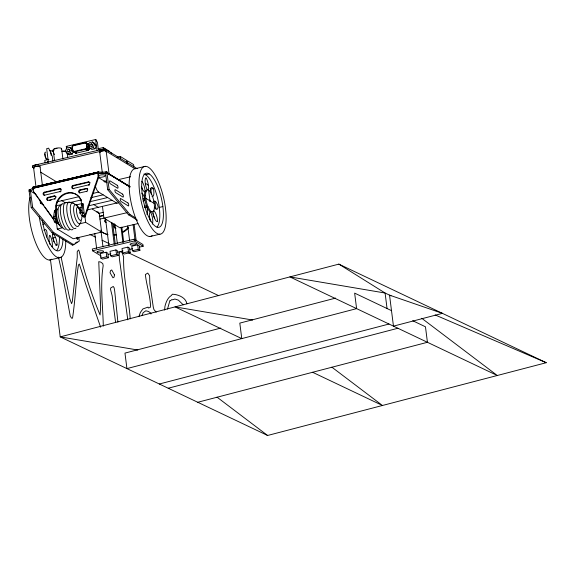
<?xml version="1.0" encoding="UTF-8"?>
<svg xmlns="http://www.w3.org/2000/svg" width="575" height="575" viewBox="0 0 575 575"><rect width="100%" height="100%" fill="white"/><g stroke="black" fill="none" stroke-linecap="round" stroke-linejoin="round"><path stroke-width="0.86" d="M186.882 303.837C186.02 297.634 178.106 294.342 172.335 294.228L171.314 295.593A45.677 17.997 75.4 0 0 164.903 306.64L164.637 310.083M32.66 188.384L33.709 188.622L32.66 188.384L32.912 187.227L98.72 171.939A9.631 2.796 -7.2 0 0 106.871 171.752L109.092 189.326L129.921 214.468L135.923 218.126M98.21 172.838L33.134 188.277L97.757 173.14L107.058 173.219L105.29 173.456A9.631 2.796 -7.2 0 1 102.673 173.628L101.042 173.614A9.631 2.796 -7.2 0 1 98.907 173.398L98.232 173.025L98.548 171.882M103.306 326.09C102.875 306.108 100.043 285.401 103.177 265.672L102.788 263.587L100.711 262.085L98.749 261.661L100.647 307.46L100.072 314.985C91.475 294.22 84.36 272.543 79.048 250.808L78.444 250.003L77.208 251.735L77.28 257.075L72.328 301.487L71.573 303.65L69.676 298.375L61.079 256.96M78.84 237.568L79.278 241.083L73.744 244.734L72.321 245.065L52.052 232.702L31.222 207.568L29.188 191.453L30.08 189.606M87.184 147.423L86.933 143.585L85.733 142.528L73.377 145.267C70.502 146.194 71.53 152.253 74.628 151.843L85.697 149.234L87.184 147.423L89.218 148.659L88.615 149.874L87.479 150.549L76.403 153.13L74.556 152.095M89.218 148.659L89.111 146.014M80.097 213.347C80.256 207.41 73.406 200.546 66.571 202.58M81.478 200.869A13.958 12.564 -58.6 0 0 77.481 195.27C71.415 190.627 62.538 193.567 58.708 199.662A13.958 12.564 -58.6 0 0 56.53 210.421L55.955 210.069L54.97 216.567A3.083 1.006 76.8 0 0 55.128 219.607A3.083 1.006 76.8 0 0 56.415 222.058L58.132 223.107L56.717 223.445L54.992 222.396A3.083 1.006 76.8 0 1 53.705 219.938A3.083 1.006 76.8 0 1 53.554 216.897L54.539 210.4L55.955 210.069A13.958 12.564 -58.6 0 1 66.987 192.912A13.958 12.564 -58.6 0 1 81.6 204.06L82.175 204.412M98.332 173.492L98.763 176.906L85.193 216.775L83.778 217.106L82.052 216.056A3.083 1.006 76.8 0 1 80.766 213.598A3.083 1.006 76.8 0 1 80.608 210.558L81.6 204.06L83.016 203.73L84.618 216.423L83.203 216.753M85.193 216.775L83.476 215.726A3.083 1.006 76.8 0 1 82.182 213.268A3.083 1.006 76.8 0 1 82.031 210.227L83.016 203.73M167.512 309.062L169.905 300.531L170.437 300.783L171.839 299.546L172.708 299.805L174.857 299.029L178.415 300.15L183.195 304.815M149.651 200.057L150.341 201.71M46.805 237.18L46.999 236.382A7.353 2.401 76.8 0 0 46.546 230.388L45.03 229.26L43.944 230.323M84.618 216.423L98.188 176.554L97.736 172.946M149.816 201.387L150.176 200.373M139.013 316.286L140.35 312.469L142.931 308.912L148.048 307.122L148.292 307.963L150.204 307.532L150.571 305.699C149.982 295.061 146.488 284.934 145.36 274.562L147.746 273.067L149.629 275.741L149.831 283.734L153.309 307.309L153.985 309.637L156.17 312.175M73.169 151.678L72.249 154.078L69.086 154.819L67.282 153.719L65.342 151.261L66.571 148.062L69.74 147.322L72.507 149.644M67.282 153.719L70.452 152.979L71.681 149.78L69.74 147.322M88.14 145.921L89.362 142.722L92.532 141.982L94.329 143.074L96.269 145.532L95.04 148.738L91.878 149.478L90.081 148.379L88.14 145.921L89.333 146.654M90.081 148.379L93.243 147.638L94.472 144.44L92.532 141.982M141.888 315.639L143.132 312.714L145.834 310.802L148.537 311.47L150.866 313.195L150.966 314.015M56.4 219.988L55.703 219.161L56.027 218.248M80.284 223.323L78.509 226.04A12.125 3.953 76.8 0 1 71.386 216.559A12.125 3.953 76.8 0 1 72.421 202.86L73.542 203.176M80.112 213.462L79.954 212.527M72.321 245.065L73.708 244.152M75.088 243.239L77.172 241.874M33.134 188.277L33.242 188.737A9.631 2.789 -7.1 0 1 30.54 190.965L29.188 191.453L30.612 191.123L35.966 194.393M29.174 191.259L29.002 189.994L30.353 189.498A9.631 2.789 -7.1 0 0 33.062 187.313L32.912 187.227M38.647 164.745A3.292 0.949 -7.2 0 0 35.413 164.989L34.672 165.197A3.292 0.949 -7.2 0 0 33.407 165.974M137.792 350.017L60.21 336.885L267.605 435.476L546.25 362.71L338.855 264.119L60.21 336.885L50.478 259.828M220.814 328.073L124.969 353.1L126.931 368.597L356.601 308.624L354.646 293.121L391.496 310.644M335.649 298.087L239.811 323.114L241.766 338.61L175.044 306.892L252.626 320.031M159.333 384.007L389.009 324.027M168.231 388.233L397.907 328.253M197.757 402.27L427.426 342.29L425.471 326.794L412.706 320.721M106.871 171.752L105.642 172.054L129.972 187.026M32.646 188.197L33.113 188.083M98.232 173.025L97.757 173.14L98.799 173.377L98.469 171.889M66.607 148.947L66.283 146.395L95.615 139.524L96.514 140.077L96.708 141.601L97.376 142.003L98.289 149.22L100.251 150.42M49.299 150.24L50.614 151.045L52.605 150.578L54.409 154.632M52.325 151.527L53.648 151.218M48.918 159.361L44.792 160.332L45.13 162.998M98.088 148.774L103.263 147.567L109.767 151.527M137.231 168.698L104.578 148.788L32.387 165.693L32.581 167.26L33.81 168.001M32.581 167.26L104.772 150.348L135.125 168.856M116.797 157.277L120.283 156.465L126.558 160.288L126.931 163.214M32.739 187.357L98.612 171.918M32.696 187.45L98.267 172.09M32.667 187.565L98.239 172.205M32.646 187.702L98.217 172.342M32.638 187.853L98.203 172.493M32.631 188.018L98.203 172.658M145.173 166.369L135.333 168.676A34.744 11.313 76.8 0 0 132.099 206.856A34.744 11.313 76.8 0 0 152.174 235.664M44.713 195.112A1.545 1.387 -58.6 0 1 43.111 193.976A1.545 1.387 -58.6 0 1 44.347 192.179L59.484 188.636L60.059 188.988A1.545 1.387 -58.6 0 1 61.115 189.182M88.722 182.275L73.586 185.818A1.545 1.387 -58.6 0 0 72.357 187.615A1.545 1.387 -58.6 0 0 73.959 188.744L73.384 188.399A1.545 1.387 -58.6 0 1 71.782 187.263A1.545 1.387 -58.6 0 1 73.011 185.466L88.155 181.923L88.722 182.275A1.545 1.387 -58.6 0 1 90.045 182.713M44.347 192.179L44.922 192.532L60.059 188.988M44.505 195.205L60.964 191.353M72.22 188.715L89.542 184.661M118.464 179.616L130.654 176.762M54.072 195.931A1.545 1.387 -58.6 0 1 55.682 197.067A1.545 1.387 -58.6 0 1 54.445 198.864L48.293 200.301A1.545 1.387 -58.6 0 1 46.69 199.173A1.545 1.387 -58.6 0 1 47.926 197.376L54.072 195.931L54.647 196.283A1.545 1.387 -58.6 0 1 55.703 196.478L55.969 196.729A1.545 1.387 -58.6 0 1 56.156 197.045M86.056 188.442A1.545 1.387 -58.6 0 1 87.659 189.577A1.545 1.387 -58.6 0 1 86.422 191.374L80.277 192.812A1.545 1.387 -58.6 0 1 78.667 191.683A1.545 1.387 -58.6 0 1 79.903 189.887L86.056 188.442L86.631 188.794A1.545 1.387 -58.6 0 1 87.688 188.988M145.626 174.764L149.22 173.923M47.811 200.459A1.545 1.387 -58.6 0 1 47.358 198.742L47.545 198.389A1.545 1.387 -58.6 0 1 48.494 197.728L54.647 196.283M79.788 192.97A1.545 1.387 -58.6 0 1 79.343 191.252L79.53 190.9A1.545 1.387 -58.6 0 1 80.478 190.232L86.631 188.794M49.637 200.474L51.175 200.114M40.049 200.258L40.415 203.133L41.874 202.795M31.222 207.568L32.646 207.237L53.468 232.372L73.744 244.734M105.642 173.549L107.676 189.664L109.092 189.326M57.054 201.818L78.948 196.693M92.64 193.487L98.634 192.086L116.61 203.047A8.223 2.681 76.8 0 0 118.486 202.084M55.833 205.9L61.949 204.47M69.676 202.659L81.42 199.906M90.893 197.692L103.126 194.824M55.955 209.667L57.708 209.257M76.31 204.894L81.945 203.579M90.138 201.66L107.626 197.563M150.168 188.542A7.482 2.444 76.8 0 1 150.7 189.139L153.353 188.514A7.482 2.444 76.8 0 1 153.59 195.349L153.302 195.946A7.482 2.444 76.8 0 1 152.023 196.312M141.507 187.055A7.482 2.444 76.8 0 0 141.96 188.262L142.463 189.333A7.482 2.444 76.8 0 0 145.022 191.719L146.057 191.475M78.667 208.143L81.183 207.553M87.889 205.979L112.118 200.308M53.554 216.897L54.97 216.567M80.608 210.558L82.031 210.227M87.127 209.954L116.61 203.047M53.475 218.766L54.898 218.435M80.536 212.427L81.959 212.096M142.758 199.022L145.791 198.318L149.629 200.653M54.992 222.396L56.415 222.058M82.052 216.056L83.476 215.726M57.557 222.762L56.142 223.093L54.603 220.951M98.354 213.512L103.529 212.304M99.54 216.15L103.68 215.179M99.288 216.696L103.428 215.726M144.289 207.525L147.983 206.662M56.53 223.057L57.284 229.015L62.445 227.808M79.645 223.783L85.668 222.367L101.617 232.099L99.245 213.354L92.41 209.185M99.913 219.082L127.154 212.657M159.282 207.424L162.876 206.583M52.052 232.702L53.468 232.372M107.676 189.664L128.498 214.798L129.921 214.468M150.47 221.253A7.482 2.444 76.8 0 1 149.586 217.278L149.464 216.006A7.482 2.444 76.8 0 1 150.312 211.866L151.354 211.622M55.746 245.302L57.069 244.993L57.026 243.793A7.382 2.408 76.8 0 0 55.495 237.374L52.85 237.993A7.382 2.408 76.8 0 1 54.007 241.802M101.617 232.099L73.233 238.747L57.284 229.015M137.942 223.589L119.88 227.822L103.931 218.09L102.53 207.014M139.646 247.077L143.139 246.258L142.916 244.504L134.219 239.2L92.302 249.011L92.525 250.772L101.222 256.076M49.687 260.015L59.527 257.715M150.082 236.505L159.922 234.197A34.744 11.313 76.8 0 0 158.729 182.512A34.744 11.313 76.8 0 0 138.999 184.137A34.744 11.313 76.8 0 0 159.922 234.197M92.525 250.772L134.442 240.954L143.139 246.258M106.181 252.217L100.294 253.597L100.862 258.082L102.53 259.102L108.416 257.722L107.848 253.237L106.181 252.217L106.749 256.709L108.416 257.722M115.942 249.931L110.055 251.304L110.623 255.796L112.298 256.817L118.184 255.437L117.616 250.944L115.942 249.931L116.509 254.416L118.184 255.437M127.902 247.128L122.015 248.508L122.583 253L124.257 254.013L130.144 252.641L129.576 248.148L127.902 247.128L128.469 251.62L130.144 252.641M137.669 244.842L131.783 246.222L132.351 250.707L134.018 251.728L139.905 250.348L139.337 245.863L137.669 244.842L138.237 249.334L139.905 250.348M108.208 254.445L110.831 253.827M117.817 252.195L123.057 250.966M130.043 249.327L132.66 248.716M100.862 258.082L106.749 256.709M110.623 255.796L116.509 254.416M122.583 253L128.469 251.62M132.351 250.707L138.237 249.334M29.002 189.994L30.238 189.714M87.041 143.779L88.866 144.598L86.839 143.362M145.346 183.626L146.798 184.043L148.372 185.473M70.43 202.479L69.18 202.12A13.584 4.428 76.8 0 0 68.015 217.472A13.584 4.428 76.8 0 0 76.001 228.095M67.174 202.752L65.873 202.386A14.08 4.593 76.8 0 0 64.673 218.299A14.08 4.593 76.8 0 0 72.946 229.31M63.458 203.809L62.783 203.622A13.584 4.428 76.8 0 0 61.626 218.967A13.584 4.428 76.8 0 0 69.611 229.59M153.827 201.466A7.482 2.444 76.8 0 1 154.661 201.113L155.157 201.3A7.482 2.444 76.8 0 1 158.132 206.727A7.482 2.444 76.8 0 1 156.141 209.113L155.617 208.682A7.482 2.444 76.8 0 1 154.546 207.165M142.945 201.027L143.247 201.142A7.482 2.444 76.8 0 0 144.749 198.562A7.482 2.444 76.8 0 0 142.291 193.567L141.766 193.135M32.976 187.234L33.566 191.691L53.576 219.528M435.138 314.949L546.25 362.71M391.022 295.845L385.092 293.027L338.855 264.119M89.916 234.456L95.587 237.152M102.07 240.235L109.358 243.699M127.988 252.554L218.73 295.687M312.592 372.277L382.447 405.483L331.868 367.173M30.418 191.008L32.646 207.237M110.63 152.591L111.643 153.209M94.472 144.44L96.269 145.532M91.138 143.879L92.934 144.979A1.366 1.229 -58.6 0 0 91.928 146.898M85.733 142.528L88.586 144.21M85.495 142.492L88.744 144.397M85.251 142.499L86.609 143.326M86.933 143.585L88.967 144.828M85.007 142.542L86.365 143.362M86.998 143.829L89.032 145.065M93.243 147.638L95.04 148.738M87.033 144.073L89.06 145.317M87.213 146.891L89.247 148.127M87.213 147.157L89.247 148.393M87.12 147.689L89.154 148.925M87.026 147.947L89.06 149.184M86.904 148.192L88.938 149.428M86.753 148.422L88.787 149.665M86.581 148.638L88.615 149.874M86.387 148.824L88.413 150.068M86.171 148.99L88.205 150.233M85.941 149.126L87.968 150.37M85.697 149.234L87.731 150.478M85.445 149.313L87.479 150.549M66.283 146.395L67.189 146.948M71.681 149.78L72.874 150.506M74.628 151.843L76.662 153.087M72.529 150.858L76.403 153.13M72.651 151.074L76.152 153.137M72.802 151.275L75.9 153.115M72.975 151.455L75.426 152.964M106.353 172.191L129.9 186.58M68.346 149.22L70.143 150.319M106.591 172.514L129.828 186.681M106.404 172.522L129.907 186.846M150.362 201.106L154.201 203.449M70.452 152.979L72.249 154.078M65.342 151.261L67.138 152.361M98.188 176.554L98.763 176.906M98.196 177.395L106.979 182.757M89.096 185.2L88.521 184.848A1.545 1.387 -58.6 0 0 89.757 183.051A1.545 1.387 -58.6 0 0 88.155 181.923M128.498 214.798L137.511 220.29M86.422 191.374L86.998 191.727M73.011 185.466L73.586 185.818M79.903 189.887L80.478 190.232M40.71 172.213L56.803 182.023M93.761 204.607L98.253 207.345M60.425 191.913L59.85 191.568A1.545 1.387 -58.6 0 0 61.087 189.772A1.545 1.387 -58.6 0 0 59.484 188.636M113.792 224.272L114.123 226.909L114.698 227.262A1.545 1.387 -58.6 0 0 115.927 228.426M61.827 200.704L65.572 202.989M54.445 198.864L55.02 199.216M47.926 197.376L48.494 197.728M33.566 191.691L38.079 197.52M40.415 203.133L43.47 205.002A8.223 2.681 76.8 0 1 42.227 203.694M421.77 318.298L497.282 375.497L289.886 276.906L385.092 293.027L387.054 308.531M217.027 397.16L267.605 435.476M68.116 153.59L69.086 154.819M39.064 198.893L43.916 205.642M44.943 207.065L53.648 219.168M55.689 222.022L56.717 223.445M55.351 237.065L54.999 236.303A7.382 2.408 76.8 0 0 52.462 233.967A7.389 2.415 76.8 0 0 53.583 240.386L54.028 241.579A7.389 2.415 76.8 0 0 57.069 244.993M152.799 213.541L153.101 214.195M100.618 327.175L86.264 285.746L79.328 264.011L78.43 265.025L77.611 270.451C75.735 286.249 74.894 302.579 72.529 318.155L71.695 318.27L70.294 316.264L63.113 277.962L58.463 257.082M154.963 201.228L155.94 208.948M149.996 219.765L149.78 218.435A7.482 2.444 76.8 0 0 149.486 217.098M117.918 322.122L114.698 291.065L114.138 287.787L113.232 286.458L110.666 287.989L110.573 289.62L112.125 295.658L115.604 322.453M148.638 190.145L149.874 199.942M133.896 167.023L133.587 164.572L127.312 160.748L127.679 163.674M134.119 224.336L136.124 240.242M133.084 224.523L135.089 240.422M134.219 239.2L134.442 240.954M120.283 156.465L120.599 158.916M127.751 225.989L129.648 241.004M121.821 227.118L123.718 242.14M121.023 227.448L122.921 242.463M127.801 319.829L119.363 258.498L119.212 254.028L119.974 251.893L121.138 251.57L122.31 253.208L123.632 257.075C123.014 277.632 128.75 298.267 130.216 318.845M106.21 151.311L109.185 174.85M105.8 149.536L106.001 151.096M114.899 224.236L117.358 243.671M114.253 223.747L114.698 227.262M104.578 148.788L104.772 150.348M103.263 147.567L103.457 149.09M112.614 223.007L115.295 244.21M111.471 222.309L114.26 244.397M101.552 149.493L101.746 151.06M99.734 152.296L102.264 172.349M95.615 139.524L97.01 150.557M105.469 218.356L108.934 245.741M100.877 230.086L102.997 246.869M94.738 233.5L96.636 248.522M84.805 215.553L85.668 222.367M81.6 204.06L81.815 205.757M67.138 153.187L67.677 157.428M61.604 148.587L62.941 159.174M53.195 149.867L54.532 160.447M52.9 161.252L52.275 156.271L48.659 148.17L46.668 148.638L48.401 162.308M50.614 151.045L51.161 155.315M55.955 210.069L56.386 213.454M54.539 210.4L54.754 212.096M40.078 166.8L42.392 185.107M35.413 164.989L35.614 166.549M33.594 167.785L35.909 186.092M128.074 227.506A22.217 19.996 -58.6 0 1 122.432 232.041M116.531 234.384A22.217 19.996 -58.6 0 1 113.8 234.837M107.518 234.406A22.217 19.996 -58.6 0 1 101.84 231.962M115.726 228.038A1.545 1.387 -58.6 0 1 114.123 226.909M106.274 222.216A1.545 1.387 -58.6 0 1 104.672 221.08A1.545 1.387 -58.6 0 1 105.901 219.283M105.527 222.123A1.545 1.387 -58.6 0 1 106.116 219.772M128.649 227.858A22.217 19.996 -58.6 0 1 122.374 232.738M116.423 234.888A22.217 19.996 -58.6 0 1 114.375 235.182M108.093 234.758A22.217 19.996 -58.6 0 1 101.682 231.811M104.528 181.98A1.545 0.446 -7.2 0 0 105.318 181.865L105.663 181.765A1.545 0.446 -7.2 0 0 106.159 181.183A1.545 0.446 -7.2 0 0 104.557 181.089L104.168 181.161A1.545 0.446 -7.2 0 0 103.823 181.262M44.232 195.263A1.545 1.387 -58.6 0 1 44.922 192.532M98.246 175.713A4.011 1.157 -7.2 0 1 104.097 174.901A4.011 1.157 -7.2 0 1 104.046 176.626A4.011 1.157 -7.2 0 1 98.203 177.136M34.227 168.173A3.292 0.949 -7.2 0 1 36.017 166.463A3.292 0.949 -7.2 0 1 40.07 167.052M100.366 152.684A3.292 0.949 -7.2 0 1 102.573 150.902A3.292 0.949 -7.2 0 1 105.98 151.829M99.54 150.485A3.292 0.949 -7.2 0 1 103.227 149.241M104.787 149.256A3.292 0.949 -7.2 0 1 106.016 149.752M81.858 216.912A6.871 2.243 76.8 0 1 77.948 217.228A6.871 2.243 76.8 0 1 77.718 207.007L78.351 207.187A6.871 2.243 76.8 0 1 80.399 210.198M81.19 220.721A9.825 3.206 76.8 0 1 75.253 218.033A9.825 3.206 76.8 0 1 75.347 204.528L76.252 204.793A9.825 3.206 76.8 0 1 78.243 207.158M65.306 229.403A12.125 3.953 76.8 0 1 58.751 217.889A12.125 3.953 76.8 0 1 60.159 205.728M62.38 227.729A9.825 3.206 76.8 0 1 57.371 219.65A9.825 3.206 76.8 0 1 57.443 208.941M60.008 225.256A6.871 2.243 76.8 0 1 56.508 219.6A6.871 2.243 76.8 0 1 56.558 212.11M77.575 237.195A1.545 0.503 76.8 0 1 77.69 239.466A1.545 0.503 76.8 0 1 76.727 237.633M96.679 211.88A3.292 0.949 -7.2 0 1 98.641 212.671M98.634 192.086A8.223 2.681 76.8 0 1 95.198 185.538M143.879 174.074A27.758 9.056 76.8 0 1 157.528 198.03A27.758 9.056 76.8 0 1 157.004 227.103M150.7 189.139A7.482 2.444 76.8 0 1 151.247 194.178M153.295 214.612A7.482 2.444 76.8 0 1 154.467 218.443M59.39 237.533A27.758 9.042 76.8 0 1 56.609 250.614M51.772 259.188A34.744 11.349 76.8 0 1 34.212 238.891A34.744 11.349 76.8 0 1 30.216 197.175M65.758 240.939A34.744 11.349 76.8 0 1 54.546 255.437A34.744 11.349 76.8 0 1 39.316 216.761M62.977 239.279A27.758 9.042 76.8 0 1 54.036 249.047A27.758 9.042 76.8 0 1 42.212 220.11M151.354 212.161A11.306 3.687 76.8 0 1 145.245 201.423A11.306 3.687 76.8 0 1 146.553 190.088M150.312 211.866A7.482 2.444 76.8 0 1 152.433 217.817L152.641 219.147A7.482 2.444 76.8 0 1 152.26 224.128M146.891 214.338A7.482 2.444 76.8 0 0 147.178 213.742L147.38 212.937A7.482 2.444 76.8 0 0 146.941 206.907A7.482 2.444 76.8 0 0 144.605 206.303M141.867 181.362A7.482 2.444 76.8 0 1 143.427 184.057L143.879 185.258A7.482 2.444 76.8 0 1 145.022 191.719M147.078 189.427A7.482 2.444 76.8 0 1 145.475 184.438L145.267 183.109A7.482 2.444 76.8 0 1 145.993 177.697A7.482 2.444 76.8 0 1 148.321 184.97L148.443 186.243A7.482 2.444 76.8 0 1 147.94 189.958M150.506 192.69A7.482 2.444 76.8 0 1 150.528 189.312L150.729 188.507A7.482 2.444 76.8 0 1 153.353 188.514M153.353 210.543A7.482 2.444 76.8 0 1 155.451 212.915L155.947 213.993A7.482 2.444 76.8 0 1 157.543 221.655A7.482 2.444 76.8 0 1 154.481 218.198L154.028 216.991A7.482 2.444 76.8 0 1 152.936 211.737M44.261 223.035A7.389 2.408 76.8 0 1 42.909 224.681M52.109 246.812A7.389 2.408 76.8 0 0 52.232 242.513L52.016 241.191A7.389 2.408 76.8 0 0 49.903 235.29A7.389 2.408 76.8 0 0 49.055 239.38L49.17 240.645A7.389 2.408 76.8 0 0 50.054 244.598M141.623 187.17A7.482 2.444 76.8 0 1 141.946 188.507M61.971 151.153A4.269 1.236 -7.2 0 1 65.866 151.189M62.122 151.498A3.019 0.877 -7.2 0 1 64.882 151.52M54.014 150.362A4.269 1.236 -7.2 0 1 56.882 148.055A4.269 1.236 -7.2 0 1 61.295 149.263M54.539 149.198A3.127 0.906 -7.2 0 1 54.956 148.947M55.531 148.717A3.127 0.906 -7.2 0 1 57.018 148.364M69.137 152.238A1.366 1.229 -58.6 0 1 69.827 150.442M47.164 162.394A3.184 2.868 -58.6 0 1 48.379 161.302M47.56 159.016A3.802 1.243 76.8 0 1 45.109 156.436A3.802 1.243 76.8 0 1 45.784 152.238M46.295 158.412A2.983 0.97 76.8 0 1 45.993 157.967M45.705 157.377A2.983 0.97 76.8 0 1 45.26 155.933M45.13 155.178A2.983 0.97 76.8 0 1 45.102 153.848M97.082 252.008L98.303 252.756A3.292 0.949 -7.2 0 0 103.198 251.886A3.292 0.949 -7.2 0 0 101.322 250.743A3.292 0.949 -7.2 0 0 97.082 252.008M136.577 243.548L136.57 243.793A3.292 0.949 -7.2 0 1 132.329 245.065A3.292 0.949 -7.2 0 1 130.453 243.922A3.292 0.949 -7.2 0 1 135.341 243.053L136.577 243.548M82.714 212.103C82.929 215.639 84.187 211.729 82.714 212.103M114.447 274.836L114.102 277.071L112.952 277.783L110.069 272.758L110.465 270.681L111.722 269.941L114.447 274.836M73.456 145.748L73.262 145.806A1.416 1.279 -58.6 0 0 72.292 147.308L72.888 150.42A1.682 1.509 -58.6 0 0 74.369 151.39L85.574 148.767A1.682 1.509 -58.6 0 0 86.739 147.171L86.53 143.973A1.416 1.279 -58.6 0 0 85.251 143.002L73.456 145.748M442.427 313.353L393.458 326.14L389.541 295.14L442.427 313.353M117.228 185.279L109.962 180.852A1.545 0.503 76.8 0 0 109.573 181.966A1.545 0.503 76.8 0 0 110.335 183.777L117.602 188.212A1.545 0.503 76.8 0 0 117.99 187.098A1.545 0.503 76.8 0 0 117.228 185.279M122.583 194.134L115.316 189.7A1.545 0.503 76.8 0 0 114.928 190.814A1.545 0.503 76.8 0 0 115.69 192.632L122.957 197.06A1.545 0.503 76.8 0 0 123.345 195.946A1.545 0.503 76.8 0 0 122.583 194.134M127.938 202.982L120.671 198.555A1.545 0.503 76.8 0 0 120.283 199.669A1.545 0.503 76.8 0 0 121.045 201.48L128.311 205.915A1.545 0.503 76.8 0 0 128.699 204.801A1.545 0.503 76.8 0 0 127.938 202.982M141.702 187.371A27.758 9.056 76.8 0 0 158.441 227.377A27.758 9.056 76.8 0 0 157.5 186.106A27.758 9.056 76.8 0 0 141.702 187.371M145.583 195.622A11.306 3.687 76.8 0 0 152.397 211.916A11.306 3.687 76.8 0 0 152.008 195.105A11.306 3.687 76.8 0 0 145.583 195.622M91.792 146.359A1.366 1.229 -58.6 0 0 92.079 144.052A1.366 1.229 -58.6 0 0 90.045 145.13A1.366 1.229 -58.6 0 0 91.792 146.359M68.993 151.699A1.366 1.229 -58.6 0 0 69.288 149.392A1.366 1.229 -58.6 0 0 67.253 150.47A1.366 1.229 -58.6 0 0 68.993 151.699"/></g></svg>
